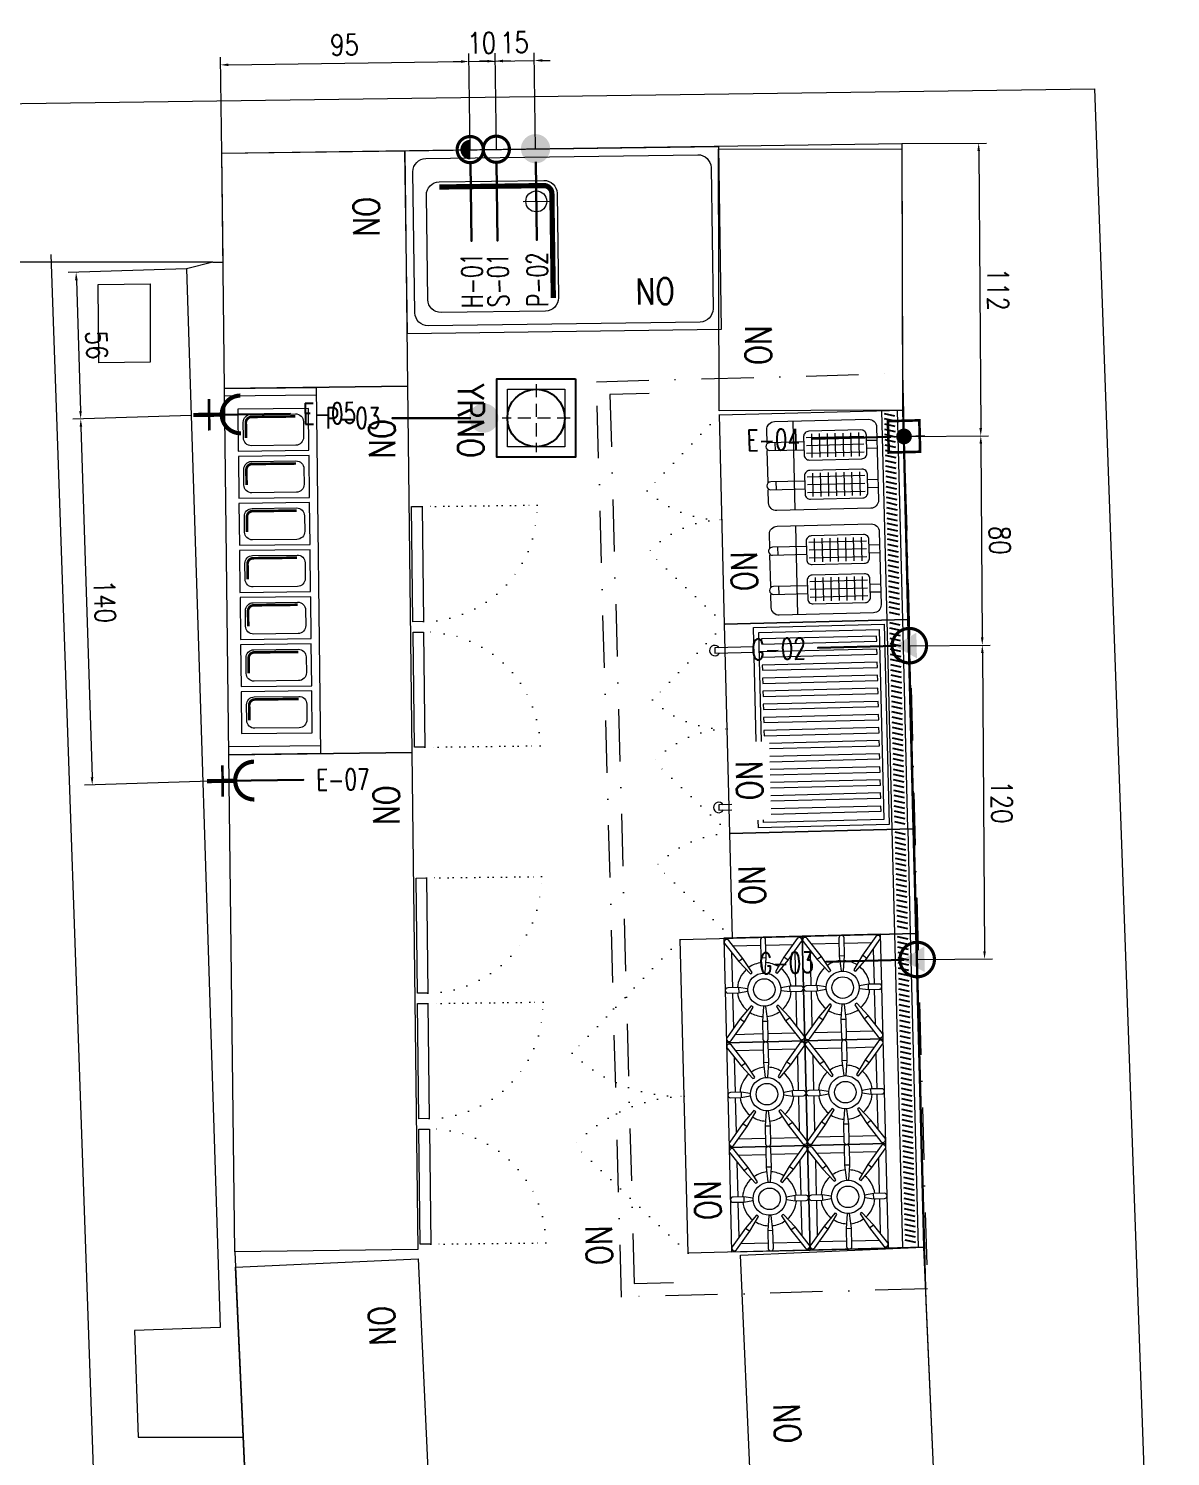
# Model space of a CAD drawing. Extents: x 1233 to 5727, y 618 to 3242.
# Drawn here: x 2547 to 2984, y 2629 to 3174 of the extents above; entities that cross this region are included whole.
import ezdxf
from ezdxf.enums import TextEntityAlignment as Align

# ---------------------------------------------------------------- set-up
doc = ezdxf.new("R2010")
doc.units = 0
doc.header["$LTSCALE"] = 20
for name, pattern in [('DASHDOTX2', [2, 1, -0.5, 0, -0.5]), ('DASHED2', [0.375, 0.25, -0.125]), ('DOT', [0.25, 0, -0.25])]:
    doc.linetypes.add(name, pattern=pattern)
doc.layers.get('0').update_dxf_attribs({"linetype": 'CONTINUOUS', "lineweight": 15})
doc.layers.get('DEFPOINTS').update_dxf_attribs({"linetype": 'CONTINUOUS'})
for name, color, linetype, lineweight in [('-DWG_ANA', 7, 'CONTINUOUS', 0), ('-DWG_DETAY1', 7, 'CONTINUOUS', 0), ('-DWG_DETAY2', 7, 'CONTINUOUS', 0), ('-DWG_DETAY4', 7, 'DOT', 0), ('DVL-C', 7, 'DASHDOTX2', 20), ('NO', 7, 'CONTINUOUS', 0), ('PLAN', 253, 'CONTINUOUS', 15), ('TES', 7, 'CONTINUOUS', 15), ('TES_ELK', 230, 'CONTINUOUS', 25), ('TES_GAZ', 92, 'CONTINUOUS', 25), ('TES_SU', 150, 'CONTINUOUS', 25), ('yerizg-a', 7, 'CONTINUOUS', 25), ('yerizg-b', 7, 'CONTINUOUS', 9)]:
    doc.layers.add(name, color=color, linetype=linetype, lineweight=lineweight)
for name, color, linetype in [('tes-frz', 7, 'CONTINUOUS'), ('tes-yi', 7, 'CONTINUOUS'), ('YRNO', 7, 'CONTINUOUS')]:
    doc.layers.add(name, color=color, linetype=linetype)
doc.styles.add('ROMANS', font='romans.shx', dxfattribs={"width": 0.8})
doc.styles.add('ROMANSTW', font='Romanstw.shx', dxfattribs={"width": 0.8})
doc.styles.add('TESNO', font='romans.shx', dxfattribs={"width": 0.8})
doc.dimstyles.new('ÖLÇÜ-8', dxfattribs={"dimtxt": 8, "dimasz": 3, "dimexe": 3, "dimexo": 0, "dimgap": 3, "dimtad": 1, "dimdec": 0, "dimzin": 0, "dimdsep": 46, "dimtxsty": 'ROMANSTW', "dimsah": 1, "dimcen": 0.09, "dimclrt": 256, "dimadec": 0, "dimazin": 0, "dimtfac": 1, "dimtdec": 0, "dimtix": 1, "dimtmove": 0, "dimatfit": 0, "dimfxl": 1, "dimtolj": 1, "dimtzin": 0, "dimlwd": 9, "dimlwe": 9, "dimarcsym": 0})

# ---------------------------------------------------------------- blocks, each defined once
blk = doc.blocks.new('TCN090', base_point=(10, 0))
at = {"layer": '-DWG_ANA', "color": 0}
blk.add_lwpolyline([(10, 0), (100, 0), (100, -70), (10, -70)], close=True, dxfattribs=at)
at = {"layer": 'NO', "linetype": 'Continuous', "style": 'ROMANS', "width": 0.8}
blk.add_attdef('NO', text='', height=10, dxfattribs=at).set_placement((75, -55), align=Align.MIDDLE)
blk = doc.blocks.new('9-OG')
at = {"layer": '-DWG_DETAY1', "color": 0}
blk.add_lwpolyline([(19.96, 15), (-20, 15), (-20, -15), (19.96, -15)], close=True, dxfattribs=at)
for points in [[(-19.16, 13.11), (-12.14, 7.84), (-6.68, 4.41, 0.245242), (-6.13, 5.15), (-10.94, 9.44), (-17.97, 14.7, 1)], [(-1, 13.95), (-1, 9.82), (-0.46, 6.44, 0.245242), (0.46, 6.44), (1, 9.82), (1, 13.95, 1)], [(17.94, 14.73), (10.92, 9.46), (6.1, 5.18, 0.245242), (6.65, 4.44), (12.11, 7.86), (19.13, 13.13, 1)], [(-18.95, -1), (-12.07, -1), (-6.44, -0.46, 0.245242), (-6.44, 0.46), (-12.07, 1), (-18.95, 1, 1)], [(18.95, 1), (12.07, 1), (6.44, 0.46, 0.245242), (6.44, -0.46), (12.07, -1), (18.95, -1, 1)], [(-17.94, -14.73), (-10.92, -9.46), (-6.1, -5.18, 0.245242), (-6.65, -4.44), (-12.11, -7.86), (-19.13, -13.13, 1)], [(19.16, -13.11), (12.14, -7.84), (6.68, -4.41, 0.245242), (6.13, -5.15), (10.94, -9.44), (17.97, -14.7, 1)], [(1, -13.95), (1, -9.82), (0.46, -6.44, 0.245242), (-0.46, -6.44), (-1, -9.82), (-1, -13.95, 1)]]:
    blk.add_lwpolyline(points, format="xyb", close=True, dxfattribs=at)
for points in [[(1, 13.95), (1, 13.95)], [(-10.94, 9.44), (-12.14, 7.84)], [(1, 9.82), (-1, 9.82)], [(12.11, 7.86), (10.92, 9.46)], [(-18.95, 1), (-18.95, 1)], [(-12.07, 1), (-12.07, -1)], [(12.07, -1), (12.07, 1)], [(18.95, -1), (18.95, -1)], [(-12.11, -7.86), (-10.92, -9.46)], [(-1, -9.82), (1, -9.82)], [(10.94, -9.44), (12.14, -7.84)], [(-1, -13.95), (-1, -13.95)]]:
    blk.add_lwpolyline(points, dxfattribs=at)
blk.add_circle((0, 0), 4.12, dxfattribs=at)
at = {"layer": '-DWG_DETAY2', "color": 0}
for points in [[(-17, 1), (-17, 11.49)], [(-14.36, 12), (-1, 12)], [(1, 12), (14.31, 12)], [(16.96, 11.5), (16.96, 1)], [(-17, -11.53), (-17, -1)], [(16.96, -1), (16.96, -11.46)], [(-1, -12), (-14.31, -12)], [(14.36, -12), (1, -12)]]:
    blk.add_lwpolyline(points, dxfattribs=at)
blk.add_circle((0, 0), 6.32, dxfattribs=at)
for start, end in [(146.8435, 175.3992), (95.539, 139.573), (40.6107, 84.461), (4.6008, 33.3335), (184.6008, 213.3335), (326.8435, 355.3992), (220.6107, 264.461), (275.539, 319.573)]:
    blk.add_arc((0, 0), 10.32, start, end, dxfattribs=at)
blk = doc.blocks.new('9_kG3')
at = {"layer": '-DWG_DETAY1', "color": 0}
for p in [(20, -28.34), (60, -28.34), (100, -28.34), (20, -58.34), (60, -58.34), (100, -58.34)]:
    blk.add_blockref('9-OG', p, dxfattribs=at)
blk = doc.blocks.new('9_sr3')
at = {"layer": '-DWG_DETAY1', "color": 0}
blk.add_lwpolyline([(0, -8), (120, -8)], dxfattribs=at)
at = {"layer": '-DWG_DETAY2', "color": 0}
blk.add_lwpolyline([(0, -2), (120, -2)], dxfattribs=at)
at = {"linetype": 'Continuous'}
for p, q in [((1, -7), (2, -3)), ((3, -7), (4, -3)), ((5, -7), (6, -3)), ((7, -7), (8, -3)), ((9, -7), (10, -3)), ((11, -7), (12, -3)), ((13, -7), (14, -3)), ((15, -7), (16, -3)), ((17, -7), (18, -3)), ((19, -7), (20, -3)), ((21, -7), (22, -3)), ((23, -7), (24, -3)), ((25, -7), (26, -3)), ((27, -7), (28, -3)), ((29, -7), (30, -3)), ((31, -7), (32, -3)), ((33, -7), (34, -3)), ((35, -7), (36, -3)), ((37, -7), (38, -3)), ((39, -7), (40, -3)), ((41, -7), (42, -3)), ((43, -7), (44, -3)), ((45, -7), (46, -3)), ((47, -7), (48, -3)), ((49, -7), (50, -3)), ((51, -7), (52, -3)), ((53, -7), (54, -3)), ((55, -7), (56, -3)), ((57, -7), (58, -3)), ((59, -7), (60, -3)), ((61, -7), (62, -3)), ((63, -7), (64, -3)), ((65, -7), (66, -3)), ((67, -7), (68, -3)), ((69, -7), (70, -3)), ((71, -7), (72, -3)), ((73, -7), (74, -3)), ((75, -7), (76, -3)), ((77, -7), (78, -3)), ((79, -7), (80, -3)), ((81, -7), (82, -3)), ((83, -7), (84, -3)), ((85, -7), (86, -3)), ((87, -7), (88, -3)), ((89, -7), (90, -3)), ((91, -7), (92, -3)), ((93, -7), (94, -3)), ((95, -7), (96, -3)), ((97, -7), (98, -3)), ((99, -7), (100, -3)), ((101, -7), (102, -3)), ((103, -7), (104, -3)), ((105, -7), (106, -3)), ((107, -7), (108, -3)), ((109, -7), (110, -3)), ((111, -7), (112, -3)), ((113, -7), (114, -3)), ((115, -7), (116, -3)), ((117, -7), (118, -3))]:
    blk.add_line(p, q, dxfattribs=at)
blk = doc.blocks.new('9KG30', base_point=(10, 0))
at = {"layer": '-DWG_ANA', "color": 0}
blk.add_lwpolyline([(10, 0), (130, 0), (130, -90), (10, -90)], close=True, dxfattribs=at)
at = {"layer": '-DWG_DETAY4', "color": 0}
for p, q in [((10, -90), (52.43, -132.43)), ((130, -90), (87.57, -132.43))]:
    blk.add_line(p, q, dxfattribs=at)
for centre, start, end in [((10, -90), 315, 0), ((130, -90), 180, 225)]:
    blk.add_arc(centre, 60, start, end, dxfattribs=at)
at = {"linetype": 'Continuous'}
for name in ['9_sr3', '9_kG3']:
    blk.add_blockref(name, (10, 0), dxfattribs=at)
at = {"layer": 'NO', "linetype": 'Continuous', "style": 'ROMANS', "width": 0.8}
blk.add_attdef('NO', text='', height=10, dxfattribs=at).set_placement((110, -82), align=Align.MIDDLE)
blk = doc.blocks.new('7_sr1')
at = {"layer": '-DWG_DETAY1', "color": 0}
blk.add_lwpolyline([(0, -8), (40, -8)], dxfattribs=at)
at = {"layer": '-DWG_DETAY2', "color": 0}
blk.add_lwpolyline([(0, -2), (40, -2)], dxfattribs=at)
at = {"linetype": 'Continuous'}
for p, q in [((1, -7), (2, -3)), ((3, -7), (4, -3)), ((5, -7), (6, -3)), ((7, -7), (8, -3)), ((9, -7), (10, -3)), ((11, -7), (12, -3)), ((13, -7), (14, -3)), ((15, -7), (16, -3)), ((17, -7), (18, -3)), ((19, -7), (20, -3)), ((21, -7), (22, -3)), ((23, -7), (24, -3)), ((25, -7), (26, -3)), ((27, -7), (28, -3)), ((29, -7), (30, -3)), ((31, -7), (32, -3)), ((33, -7), (34, -3)), ((35, -7), (36, -3)), ((37, -7), (38, -3))]:
    blk.add_line(p, q, dxfattribs=at)
blk = doc.blocks.new('7TN10', base_point=(10, 0))
at = {"layer": '-DWG_ANA', "color": 0}
blk.add_lwpolyline([(10, 0), (50, 0), (50, -70), (10, -70)], close=True, dxfattribs=at)
at = {"layer": '-DWG_DETAY4', "color": 0}
blk.add_line((50, -70), (21.72, -98.28), dxfattribs=at)
blk.add_arc((50, -70), 40, 180, 225, dxfattribs=at)
at = {"linetype": 'Continuous'}
blk.add_blockref('7_sr1', (10, 0), dxfattribs=at)
at = {"layer": 'NO', "linetype": 'Continuous', "style": 'ROMANS', "width": 0.8}
blk.add_attdef('NO', text='', height=10, dxfattribs=at).set_placement((30, -62), align=Align.MIDDLE)
blk = doc.blocks.new('7_l2')
at = {"layer": '-DWG_DETAY1', "color": 0}
for points in [[(45.2, -59), (1.5, -59), (1.5, -9), (78.19, -9), (78.19, -59), (75.2, -59)], [(9, -59), (9, -74), (11, -74), (11, -59), (9, -59)], [(9, -59), (9, -74), (11, -74), (11, -59), (9, -59)], [(69, -69), (69, -74), (71, -74), (71, -69)], [(69, -69), (69, -74), (71, -74), (71, -69)]]:
    blk.add_lwpolyline(points, dxfattribs=at)
at = {"layer": '-DWG_DETAY1', "color": 0, "linetype": 'Continuous'}
for points in [[(6, -12), (6, -56), (8, -56), (8, -12)], [(11, -12), (11, -56), (13, -56), (13, -12)], [(16, -12), (16, -56), (18, -56), (18, -12)], [(21, -12), (21, -56), (23, -56), (23, -12)], [(26, -12), (26, -56), (28, -56), (28, -12)], [(31, -12), (31, -56), (33, -56), (33, -12)], [(36, -12), (36, -56), (38, -56), (38, -12)], [(41, -12), (41, -56), (43, -56), (43, -12)]]:
    blk.add_lwpolyline(points, close=True, dxfattribs=at)
for points in [[(48, -54), (48, -12), (46, -12), (46, -54)], [(53, -54), (53, -12), (51, -12), (51, -54)], [(58, -54), (58, -12), (56, -12), (56, -54)], [(63, -54), (63, -12), (61, -12), (61, -54)], [(68, -54), (68, -12), (66, -12), (66, -54)], [(73, -54), (73, -12), (71, -12), (71, -54)]]:
    blk.add_lwpolyline(points, dxfattribs=at)
at = {"layer": '-DWG_DETAY2', "color": 0}
blk.add_lwpolyline([(45.2, -57), (3.5, -57), (3.5, -11), (76.19, -11), (76.19, -57), (75.2, -57)], dxfattribs=at)
for centre in [(10, -74), (10, -74), (70, -74), (70, -74)]:
    blk.add_arc(centre, 2, 120, 60, dxfattribs=at)
blk = doc.blocks.new('7_sr2')
at = {"layer": '-DWG_DETAY1', "color": 0}
blk.add_lwpolyline([(0, -8), (80, -8)], dxfattribs=at)
at = {"layer": '-DWG_DETAY2', "color": 0}
blk.add_lwpolyline([(0, -2), (80, -2)], dxfattribs=at)
at = {"linetype": 'Continuous'}
for p, q in [((1, -7), (2, -3)), ((3, -7), (4, -3)), ((5, -7), (6, -3)), ((7, -7), (8, -3)), ((9, -7), (10, -3)), ((11, -7), (12, -3)), ((13, -7), (14, -3)), ((15, -7), (16, -3)), ((17, -7), (18, -3)), ((19, -7), (20, -3)), ((21, -7), (22, -3)), ((23, -7), (24, -3)), ((25, -7), (26, -3)), ((27, -7), (28, -3)), ((29, -7), (30, -3)), ((31, -7), (32, -3)), ((33, -7), (34, -3)), ((35, -7), (36, -3)), ((37, -7), (38, -3)), ((39, -7), (40, -3)), ((41, -7), (42, -3)), ((43, -7), (44, -3)), ((45, -7), (46, -3)), ((47, -7), (48, -3)), ((49, -7), (50, -3)), ((51, -7), (52, -3)), ((53, -7), (54, -3)), ((55, -7), (56, -3)), ((57, -7), (58, -3)), ((59, -7), (60, -3)), ((61, -7), (62, -3)), ((63, -7), (64, -3)), ((65, -7), (66, -3)), ((67, -7), (68, -3)), ((69, -7), (70, -3)), ((71, -7), (72, -3)), ((73, -7), (74, -3)), ((75, -7), (76, -3)), ((77, -7), (78, -3))]:
    blk.add_line(p, q, dxfattribs=at)
blk = doc.blocks.new('7LG20', base_point=(10, 0))
at = {"layer": '-DWG_ANA', "color": 0}
blk.add_lwpolyline([(10, 0), (90, 0), (90, -70), (10, -70)], close=True, dxfattribs=at)
at = {"layer": '-DWG_DETAY4', "color": 0}
for p, q in [((10, -70), (38.28, -98.28)), ((90, -70), (61.72, -98.28))]:
    blk.add_line(p, q, dxfattribs=at)
for centre, start, end in [((10, -70), 315, 0), ((90, -70), 180, 225)]:
    blk.add_arc(centre, 40, start, end, dxfattribs=at)
at = {"linetype": 'Continuous'}
for name in ['7_sr2', '7_l2']:
    blk.add_blockref(name, (10, 0), dxfattribs=at)
at = {"layer": 'NO', "linetype": 'Continuous', "style": 'ROMANS', "width": 0.8}
blk.add_attdef('NO', text='', height=10, dxfattribs=at).set_placement((70, -62), align=Align.MIDDLE)
blk = doc.blocks.new('7_f2')
at = {"layer": '-DWG_DETAY1', "color": 0}
for points in [[(11.1, -52), (6.1, -52, -0.414214), (3.1, -49), (3.1, -13, -0.414214), (6.1, -10), (34.1, -10, -0.414214), (37.1, -13), (37.1, -49, -0.414214), (34.1, -52), (29.1, -52)], [(51.1, -52), (46.1, -52, -0.414214), (43.1, -49), (43.1, -13, -0.414214), (46.1, -10), (74.1, -10, -0.414214), (77.1, -13), (77.1, -49, -0.414214), (74.1, -52), (69.1, -52)], [(11.1, -38), (11.1, -51, 1), (14.1, -51), (14.1, -38)], [(26.1, -38), (26.1, -51, 1), (29.1, -51), (29.1, -38)], [(51.1, -38), (51.1, -51, 1), (54.1, -51), (54.1, -38)], [(66.1, -38), (66.1, -51, 1), (69.1, -51), (69.1, -38)]]:
    blk.add_lwpolyline(points, format="xyb", dxfattribs=at)
for points in [[(11.1, -14), (11.1, -10)], [(14.1, -14), (14.1, -10)], [(26.1, -14), (26.1, -10)], [(29.1, -14), (29.1, -10)], [(51.1, -14), (51.1, -10)], [(54.1, -14), (54.1, -10)], [(66.1, -14), (66.1, -10)], [(69.1, -14), (69.1, -10)], [(3.1, -42), (37.1, -42)], [(43.1, -42), (77.1, -42)], [(11.1, -49), (14.1, -49)], [(26.1, -49), (29.1, -49)], [(51.1, -49), (54.1, -49)], [(66.1, -49), (69.1, -49)], [(26.1, -52), (14.1, -52)], [(66.1, -52), (54.1, -52)]]:
    blk.add_lwpolyline(points, dxfattribs=at)
for points in [[(7.1, -16), (7.1, -36, 0.414214), (9.1, -38), (16.1, -38, 0.414214), (18.1, -36), (18.1, -16, 0.414214), (16.1, -14), (9.1, -14, 0.414214)], [(22.1, -16), (22.1, -36, 0.414214), (24.1, -38), (31.1, -38, 0.414214), (33.1, -36), (33.1, -16, 0.414214), (31.1, -14), (24.1, -14, 0.414214)], [(47.1, -16), (47.1, -36, 0.414214), (49.1, -38), (56.1, -38, 0.414214), (58.1, -36), (58.1, -16, 0.414214), (56.1, -14), (49.1, -14, 0.414214)], [(62.1, -16), (62.1, -36, 0.414214), (64.1, -38), (71.1, -38, 0.414214), (73.1, -36), (73.1, -16, 0.414214), (71.1, -14), (64.1, -14, 0.414214)]]:
    blk.add_lwpolyline(points, format="xyb", close=True, dxfattribs=at)
at = {"layer": '-DWG_DETAY2', "color": 0}
for points in [[(9.6, -15), (9.6, -37)], [(12.6, -15), (12.6, -37)], [(15.6, -15), (15.6, -37)], [(24.6, -15), (24.6, -37)], [(27.6, -15), (27.6, -37)], [(30.6, -15), (30.6, -37)], [(49.6, -15), (49.6, -37)], [(52.6, -15), (52.6, -37)], [(55.6, -15), (55.6, -37)], [(64.6, -15), (64.6, -37)], [(67.6, -15), (67.6, -37)], [(70.6, -15), (70.6, -37)], [(8.1, -17), (17.1, -17)], [(8.1, -20), (17.1, -20)], [(23.1, -17), (32.1, -17)], [(23.1, -20), (32.1, -20)], [(48.1, -17), (57.1, -17)], [(48.1, -20), (57.1, -20)], [(63.1, -17), (72.1, -17)], [(63.1, -20), (72.1, -20)], [(8.1, -23), (17.1, -23)], [(8.1, -26), (17.1, -26)], [(23.1, -23), (32.1, -23)], [(23.1, -26), (32.1, -26)], [(48.1, -23), (57.1, -23)], [(48.1, -26), (57.1, -26)], [(63.1, -23), (72.1, -23)], [(63.1, -26), (72.1, -26)], [(8.1, -29), (17.1, -29)], [(8.1, -32), (17.1, -32)], [(23.1, -29), (32.1, -29)], [(23.1, -32), (32.1, -32)], [(48.1, -29), (57.1, -29)], [(48.1, -32), (57.1, -32)], [(63.1, -29), (72.1, -29)], [(63.1, -32), (72.1, -32)], [(8.1, -35), (17.1, -35)], [(23.1, -35), (32.1, -35)], [(48.1, -35), (57.1, -35)], [(63.1, -35), (72.1, -35)]]:
    blk.add_lwpolyline(points, dxfattribs=at)
blk = doc.blocks.new('7FE20', base_point=(10, 0))
at = {"layer": '-DWG_ANA', "color": 0}
blk.add_lwpolyline([(10, 0), (90, 0), (90, -70), (10, -70)], close=True, dxfattribs=at)
at = {"layer": '-DWG_DETAY4', "color": 0}
for p, q in [((10, -70), (38.28, -98.28)), ((90, -70), (61.72, -98.28))]:
    blk.add_line(p, q, dxfattribs=at)
for centre, start, end in [((10, -70), 315, 0), ((90, -70), 180, 225)]:
    blk.add_arc(centre, 40, start, end, dxfattribs=at)
at = {"linetype": 'Continuous'}
for name in ['7_sr2', '7_f2']:
    blk.add_blockref(name, (10, 0), dxfattribs=at)
at = {"layer": 'NO', "linetype": 'Continuous', "style": 'ROMANS', "width": 0.8}
blk.add_attdef('NO', text='', height=10, dxfattribs=at).set_placement((70, -62), align=Align.MIDDLE)
blk = doc.blocks.new('TCN100', base_point=(10, 0))
at = {"layer": '-DWG_ANA', "color": 0}
blk.add_lwpolyline([(10, 0), (110, 0), (110, -70), (10, -70)], close=True, dxfattribs=at)
at = {"layer": 'NO', "linetype": 'Continuous', "style": 'ROMANS', "width": 0.8}
blk.add_attdef('NO', text='', height=10, dxfattribs=at).set_placement((85, -55), align=Align.MIDDLE)
blk = doc.blocks.new('E1N120L', base_point=(10, 0))
at = {"layer": '-DWG_ANA', "color": 0}
blk.add_lwpolyline([(10, 0), (130, 0), (130, -70), (10, -70)], close=True, dxfattribs=at)
at = {"layer": '-DWG_DETAY1', "color": 0, "linetype": 'Continuous'}
for points in [[(18, -3), (122, -3, -0.4), (127, -8), (127, -62, -0.4), (122, -67), (18, -67, -0.4), (13, -62), (13, -8, -0.4)], [(23, -12), (63, -12, -0.4), (68, -17), (68, -57, -0.4), (63, -62), (23, -62, -0.4), (18, -57), (18, -17, -0.4)]]:
    blk.add_lwpolyline(points, format="xyb", close=True, dxfattribs=at)
at = {"layer": '-DWG_DETAY1', "color": 0, "linetype": 'Continuous', "const_width": 2}
blk.add_lwpolyline([(23, -14), (63, -14, -0.4), (66, -17), (66, -57)], format="xyb", dxfattribs=at)
at = {"layer": '-DWG_DETAY1', "color": 0, "linetype": 'Continuous'}
for points in [[(60, -15), (60, -25)], [(55, -20), (65, -20)]]:
    blk.add_lwpolyline(points, dxfattribs=at)
blk.add_circle((60, -20), 4, dxfattribs=at)
at = {"layer": 'NO', "linetype": 'Continuous', "style": 'ROMANS', "width": 0.8}
blk.add_attdef('NO', text='', height=10, dxfattribs=at).set_placement((105, -55), align=Align.MIDDLE)
blk = doc.blocks.new('GN14')
at = {"layer": '-DWG_DETAY1', "color": 0}
blk.add_lwpolyline([(0, 0), (0, -27), (16, -27), (16, 0)], close=True, dxfattribs=at)
blk.add_lwpolyline([(14, -5), (14, -22, -0.414214), (11, -25), (5, -25, -0.414214), (2, -22), (2, -5, -0.414214), (5, -2), (11, -2, -0.414214)], format="xyb", close=True, dxfattribs=at)
at = {"layer": '-DWG_DETAY1', "color": 0, "const_width": 1}
blk.add_lwpolyline([(5, -3), (10.8, -3, -0.414214), (13, -5.2), (13, -22)], format="xyb", dxfattribs=at)
blk = doc.blocks.new('s_g14')
at = {"layer": '-DWG_ANA', "color": 0}
blk.add_lwpolyline([(0, 0), (140, 0), (140, -35), (0, -35)], close=True, dxfattribs=at)
at = {"layer": '-DWG_DETAY1', "color": 0}
for points in [[(3, -35), (3, 0)], [(137, -35), (137, 0)]]:
    blk.add_lwpolyline(points, dxfattribs=at)
at = {"layer": '-DWG_ANA', "color": 0}
for p in [(8, -5), (26, -5), (44, -5), (62, -5), (80, -5), (98, -5), (116, -5)]:
    blk.add_blockref('GN14', p, dxfattribs=at)
blk = doc.blocks.new('SGN140', base_point=(10, 0))
at = {"layer": '-DWG_ANA', "color": 0}
blk.add_lwpolyline([(10, 0), (150, 0), (150, -70), (10, -70)], close=True, dxfattribs=at)
at = {"layer": '-DWG_DETAY1', "color": 0}
for points in [[(12, -71), (56, -71), (56, -75), (12, -75)], [(60, -71), (104, -71), (104, -75), (60, -75)]]:
    blk.add_lwpolyline(points, close=True, dxfattribs=at)
at = {"layer": '-DWG_DETAY4', "color": 0}
for points in [[(12, -75), (12, -119)], [(104, -75), (104, -119)]]:
    blk.add_lwpolyline(points, close=True, dxfattribs=at)
for centre, start, end in [((12, -75), 270, 0), ((104, -75), 180, 270)]:
    blk.add_arc(centre, 44, start, end, dxfattribs=at)
at = {"linetype": 'Continuous'}
blk.add_blockref('s_g14', (10, 0), dxfattribs=at)
at = {"layer": 'NO', "linetype": 'Continuous', "style": 'ROMANS', "width": 0.8}
blk.add_attdef('NO', text='', height=10, dxfattribs=at).set_placement((130, -60), align=Align.MIDDLE)
blk = doc.blocks.new('SBN190', base_point=(10, 0))
at = {"layer": '-DWG_ANA', "color": 0}
blk.add_lwpolyline([(10, 0), (200, 0), (200, -70), (10, -70)], close=True, dxfattribs=at)
at = {"layer": '-DWG_DETAY1', "color": 0}
for points in [[(12, -71), (56, -71), (56, -75), (12, -75)], [(60, -71), (104, -71), (104, -75), (60, -75)], [(108, -71), (152, -71), (152, -75), (108, -75)]]:
    blk.add_lwpolyline(points, close=True, dxfattribs=at)
at = {"layer": '-DWG_DETAY4', "color": 0}
for points in [[(12, -75), (12, -119)], [(104, -75), (104, -119)], [(152, -75), (152, -119)]]:
    blk.add_lwpolyline(points, close=True, dxfattribs=at)
for centre, start, end in [((12, -75), 270, 0), ((104, -75), 180, 270), ((152, -75), 180, 270)]:
    blk.add_arc(centre, 44, start, end, dxfattribs=at)
at = {"layer": 'NO', "linetype": 'Continuous', "style": 'ROMANS', "width": 0.8}
blk.add_attdef('NO', text='', height=10, dxfattribs=at).set_placement((180, -60), align=Align.MIDDLE)
blk = doc.blocks.new('TCN220', base_point=(10, 0))
at = {"layer": '-DWG_ANA', "color": 0}
blk.add_lwpolyline([(10, 0), (230, 0), (230, -70), (10, -70)], close=True, dxfattribs=at)
at = {"layer": 'NO', "linetype": 'Continuous', "style": 'ROMANS', "width": 0.8}
blk.add_attdef('NO', text='', height=10, dxfattribs=at).set_placement((205, -55), align=Align.MIDDLE)
blk = doc.blocks.new('DDF353', base_point=(10, 0))
at = {"layer": 'DVL-C', "color": 0}
blk.add_lwpolyline([(10, 0), (360, 0), (360, -117), (10, -117)], close=True, dxfattribs=at)
blk.add_lwpolyline([(15, -97), (15, -112), (355, -112), (355, -97)], dxfattribs=at)
at = {"layer": 'NO', "linetype": 'Continuous', "style": 'ROMANS', "width": 0.8}
blk.add_attdef('NO', text='', height=10, dxfattribs=at).set_placement((340, -125), align=Align.MIDDLE)
blk = doc.blocks.new('Y-SIFON')
at = {"layer": 'yerizg-a', "color": 0, "linetype": 'Continuous'}
blk.add_circle((0, 0), 11, dxfattribs=at)
at = {"layer": 'yerizg-b', "color": 0, "linetype": 'DASHED2'}
for points in [[(0, 13), (0, -13)], [(-13, 0), (13, 0)]]:
    blk.add_lwpolyline(points, dxfattribs=at)
blk = doc.blocks.new('1BS-YK33A')
at = {"layer": 'yerizg-a', "color": 0}
blk.add_lwpolyline([(0, 0), (30, 0), (30, -30), (0, -30)], close=True, dxfattribs=at)
at = {"layer": 'yerizg-b', "color": 0}
blk.add_lwpolyline([(4, -4), (26, -4), (26, -26), (4, -26)], close=True, dxfattribs=at)
at = {"layer": 'PLAN', "color": 0, "linetype": 'Continuous'}
blk.add_blockref('Y-SIFON', (15, -15), dxfattribs=at)
at = {"layer": 'YRNO', "linetype": 'Continuous', "style": 'ROMANS', "width": 0.8}
blk.add_attdef('YRNO', text='', height=10, dxfattribs=at).set_placement((16, -40), align=Align.MIDDLE)
blk = doc.blocks.new('v-p')
at = {"layer": 'TES_SU', "linetype": 'Continuous', "const_width": 5.58}
blk.add_lwpolyline([(-2.79, 0, 1), (2.79, 0, 1)], format="xyb", close=True, dxfattribs=at)
blk = doc.blocks.new('T-1BS-PSU0', base_point=(10, 0))
at = {"layer": 'TES_SU'}
blk.add_lwpolyline([(10, -5), (10, -35)], close=True, dxfattribs=at)
at = {"layer": 'PLAN', "linetype": 'Continuous'}
blk.add_blockref('v-p', (10, 0), dxfattribs=at)
at = {"layer": 'TES_SU', "linetype": 'Continuous', "style": 'TESNO', "width": 0.7}
blk.add_attdef('PNO', text='', height=8, rotation=90, dxfattribs=at).set_placement((10, -50), align=Align.MIDDLE)
blk = doc.blocks.new('v-em')
at = {"layer": 'TES_ELK', "linetype": 'Continuous'}
for points, const_width in [([(0, -8.83), (0, 2)], 1.6), ([(-6, -4), (6, -4)], 1)]:
    blk.add_lwpolyline(points, dxfattribs=dict(at, const_width=const_width))
at = {"layer": 'TES_ELK', "linetype": 'Continuous', "const_width": 1.6}
blk.add_lwpolyline([(-7.22, -16.05), (-7.22, -16.05, -1), (7.22, -16.05)], format="xyb", dxfattribs=at)
blk = doc.blocks.new('T-SBN190', base_point=(10, 0))
at = {"layer": 'TES_ELK'}
blk.add_lwpolyline([(10, -5), (10, -35)], close=True, dxfattribs=at)
at = {"layer": 'PLAN', "linetype": 'Continuous'}
blk.add_blockref('v-em', (10, 0), dxfattribs=at)
at = {"layer": 'TES_ELK', "linetype": 'Continuous', "style": 'TESNO', "width": 0.7}
blk.add_attdef('ENO', text='', height=8, rotation=90, dxfattribs=at).set_placement((10, -50), align=Align.MIDDLE)
blk = doc.blocks.new('T-SGN140', base_point=(10, 0))
at = {"layer": 'TES_ELK'}
blk.add_lwpolyline([(10, -5), (10, -35)], close=True, dxfattribs=at)
at = {"layer": 'PLAN', "linetype": 'Continuous'}
blk.add_blockref('v-em', (10, 0), dxfattribs=at)
at = {"layer": 'TES_ELK', "linetype": 'Continuous', "style": 'TESNO', "width": 0.7}
blk.add_attdef('ENO', text='', height=8, rotation=90, dxfattribs=at).set_placement((10, -50), align=Align.MIDDLE)
blk = doc.blocks.new('v-h')
at = {"layer": 'TES_SU', "linetype": 'Continuous', "const_width": 1.2}
blk.add_lwpolyline([(0, -5, 1), (0, 5, 1)], format="xyb", close=True, dxfattribs=at)
at = {"layer": 'TES_SU', "linetype": 'Continuous', "const_width": 3.744}
for points in [[(0, 1.872, 0.4142136), (-1.872, 0, 1)], [(-1.872, 0, 0.4142136), (0, -1.872, 1)]]:
    blk.add_lwpolyline(points, format="xyb", dxfattribs=at)
blk = doc.blocks.new('v-s')
at = {"layer": 'TES_SU', "linetype": 'Continuous', "const_width": 1.2}
blk.add_lwpolyline([(-5, 0, 1), (5, 0, 1)], format="xyb", close=True, dxfattribs=at)
blk = doc.blocks.new('T-esu45', base_point=(10, 0))
at = {"layer": 'TES_SU'}
for points in [[(5, -5), (5, -35)], [(15, -5), (15, -35)]]:
    blk.add_lwpolyline(points, close=True, dxfattribs=at)
at = {"layer": 'PLAN', "linetype": 'Continuous'}
for name, p in [('v-h', (5, 0)), ('v-s', (15, 0))]:
    blk.add_blockref(name, p, dxfattribs=at)
at = {"layer": 'TES_SU', "linetype": 'Continuous', "style": 'TESNO', "width": 0.7}
for tag, p in [('HNO', (5, -50)), ('SNO', (15, -50))]:
    blk.add_attdef(tag, text='', height=8, rotation=90, dxfattribs=at).set_placement(p, align=Align.MIDDLE)
blk = doc.blocks.new('T-epsu40', base_point=(10, 0))
at = {"layer": 'TES_SU'}
blk.add_lwpolyline([(10, -5), (10, -35)], close=True, dxfattribs=at)
at = {"layer": 'PLAN', "linetype": 'Continuous'}
blk.add_blockref('v-p', (10, 0), dxfattribs=at)
at = {"layer": 'TES_SU', "linetype": 'Continuous', "style": 'TESNO', "width": 0.7}
blk.add_attdef('PNO', text='', height=8, rotation=90, dxfattribs=at).set_placement((10, -50), align=Align.MIDDLE)
blk = doc.blocks.new('v-ek')
at = {"layer": 'TES_ELK', "linetype": 'Continuous', "const_width": 1}
blk.add_lwpolyline([(-6, 6), (6, 6), (6, -6), (-6, -6)], close=True, dxfattribs=at)
at = {"layer": 'TES_ELK', "linetype": 'Continuous', "const_width": 0.5}
for points in [[(0, 8), (0, -8)], [(-8, 0), (8, 0)]]:
    blk.add_lwpolyline(points, dxfattribs=at)
at = {"layer": 'TES_ELK', "linetype": 'Continuous', "const_width": 3}
blk.add_lwpolyline([(-1.5, 0, 1), (1.5, 0, 1)], format="xyb", close=True, dxfattribs=at)
blk = doc.blocks.new('T-7FE20', base_point=(10, 0))
at = {"layer": 'TES_ELK'}
blk.add_lwpolyline([(20, -5), (20, -35)], close=True, dxfattribs=at)
at = {"layer": 'PLAN', "linetype": 'Continuous'}
blk.add_blockref('v-ek', (20, 0), dxfattribs=at)
at = {"layer": 'TES_ELK', "linetype": 'Continuous', "style": 'TESNO', "width": 0.7}
blk.add_attdef('ENO', text='', height=8, rotation=90, dxfattribs=at).set_placement((20, -50), align=Align.MIDDLE)
blk = doc.blocks.new('v-g')
at = {"layer": 'TES_GAZ', "linetype": 'Continuous'}
blk.add_lwpolyline([(-6.6, 0, 1.2, 1.2, 1), (6.6, 0, 1.2, 1.2, 1)], format="xyseb", close=True, dxfattribs=at)
blk.add_solid([(-4.89888, 2.79936), (4.89888, 2.79936), (0, -5.59872)], dxfattribs=at)
blk = doc.blocks.new('T-7LG20', base_point=(10, 0))
at = {"layer": 'TES_GAZ'}
blk.add_lwpolyline([(20, -5), (20, -35)], close=True, dxfattribs=at)
at = {"layer": 'PLAN', "linetype": 'Continuous'}
blk.add_blockref('v-g', (20, 0), dxfattribs=at)
at = {"layer": 'TES_GAZ', "linetype": 'Continuous', "style": 'TESNO', "width": 0.7}
blk.add_attdef('GNO', text='', height=8, rotation=90, dxfattribs=at).set_placement((20, -50), align=Align.MIDDLE)
blk = doc.blocks.new('T-9KG30', base_point=(10, 0))
at = {"layer": 'TES_GAZ'}
blk.add_lwpolyline([(20, -5), (20, -35)], close=True, dxfattribs=at)
at = {"layer": 'PLAN', "linetype": 'Continuous'}
blk.add_blockref('v-g', (20, 0), dxfattribs=at)
at = {"layer": 'TES_GAZ', "linetype": 'Continuous', "style": 'TESNO', "width": 0.7}
blk.add_attdef('GNO', text='', height=8, rotation=90, dxfattribs=at).set_placement((20, -50), align=Align.MIDDLE)
blk = doc.blocks.new('*D148')
at = {"layer": 'DEFPOINTS', "color": 0, "linetype": 'Continuous', "transparency": 16777216}
for p in [(2715.48, 3161.76), (2715.95, 3128.07), (2620.96, 3126.76)]:
    blk.add_point(p, dxfattribs=at)
at = {"layer": 'TES', "color": 0, "linetype": 'Continuous', "lineweight": 9, "transparency": 16777216}
for p, q in [((2620.96, 3126.76), (2620.45, 3163.45)), ((2623.49, 3160.49), (2712.48, 3161.72)), ((2715.95, 3128.07), (2715.44, 3164.76))]:
    blk.add_line(p, q, dxfattribs=at)
at = {"layer": 'TES', "color": 0, "linetype": 'Continuous', "transparency": 16777216}
for points in [[(2623.48, 3160.99), (2623.5, 3159.99), (2620.49, 3160.45)], [(2712.47, 3162.22), (2712.49, 3161.22), (2715.48, 3161.76)]]:
    blk.add_solid(points, dxfattribs=at)
at = {"layer": 'TES', "linetype": 'Continuous', "transparency": 16777216, "insert": (2667.89, 3168.11), "char_height": 8, "attachment_point": 5, "rotation": 0.791, "style": 'ROMANSTW'}
blk.add_mtext('\\A1;95', dxfattribs=at)
blk = doc.blocks.new('*D149')
at = {"layer": 'DEFPOINTS', "color": 0, "linetype": 'Continuous', "transparency": 16777216}
for p in [(2725.48, 3161.9), (2715.95, 3128.07), (2725.95, 3128.21)]:
    blk.add_point(p, dxfattribs=at)
at = {"layer": 'TES', "color": 0, "linetype": 'Continuous', "lineweight": 9, "transparency": 16777216}
for p, q in [((2712.48, 3161.72), (2709.48, 3161.68)), ((2715.95, 3128.07), (2715.44, 3164.76)), ((2715.48, 3161.76), (2725.48, 3161.9)), ((2725.95, 3128.21), (2725.44, 3164.9)), ((2728.48, 3161.94), (2731.48, 3161.99))]:
    blk.add_line(p, q, dxfattribs=at)
at = {"layer": 'TES', "color": 0, "linetype": 'Continuous', "transparency": 16777216}
for points in [[(2712.47, 3162.22), (2712.49, 3161.22), (2715.48, 3161.76)], [(2728.47, 3162.44), (2728.49, 3161.44), (2725.48, 3161.9)]]:
    blk.add_solid(points, dxfattribs=at)
at = {"layer": 'TES', "linetype": 'Continuous', "transparency": 16777216, "insert": (2720.38, 3168.83), "char_height": 8, "attachment_point": 5, "rotation": 0.791, "style": 'ROMANSTW'}
blk.add_mtext('\\A1;10', dxfattribs=at)
blk = doc.blocks.new('*D150')
at = {"layer": 'DEFPOINTS', "color": 0, "linetype": 'Continuous', "transparency": 16777216}
for p in [(2740.48, 3162.11), (2725.95, 3128.21), (2740.94, 3128.41)]:
    blk.add_point(p, dxfattribs=at)
at = {"layer": 'TES', "color": 0, "linetype": 'Continuous', "lineweight": 9, "transparency": 16777216}
for p, q in [((2722.48, 3161.86), (2719.48, 3161.82)), ((2725.95, 3128.21), (2725.44, 3164.9)), ((2725.48, 3161.9), (2740.48, 3162.11)), ((2740.94, 3128.41), (2740.44, 3165.11)), ((2743.48, 3162.15), (2746.48, 3162.19))]:
    blk.add_line(p, q, dxfattribs=at)
at = {"layer": 'TES', "color": 0, "linetype": 'Continuous', "transparency": 16777216}
for points in [[(2722.47, 3162.36), (2722.49, 3161.36), (2725.48, 3161.9)], [(2743.47, 3162.65), (2743.49, 3161.65), (2740.48, 3162.11)]]:
    blk.add_solid(points, dxfattribs=at)
at = {"layer": 'TES', "linetype": 'Continuous', "transparency": 16777216, "insert": (2732.88, 3169.01), "char_height": 8, "attachment_point": 5, "rotation": 0.791, "style": 'ROMANSTW'}
blk.add_mtext('\\A1;15', dxfattribs=at)
blk = doc.blocks.new('*D151')
at = {"layer": 'DEFPOINTS', "color": 0, "linetype": 'Continuous', "transparency": 16777216}
for p in [(2881.01, 3130.35), (2881.82, 3018.43), (2911.16, 3018.65)]:
    blk.add_point(p, dxfattribs=at)
at = {"layer": 'TES', "color": 0, "linetype": 'Continuous', "lineweight": 9, "transparency": 16777216}
for p, q in [((2881.01, 3130.35), (2913.34, 3130.58)), ((2910.36, 3127.56), (2911.14, 3021.65)), ((2881.82, 3018.43), (2914.16, 3018.67))]:
    blk.add_line(p, q, dxfattribs=at)
at = {"layer": 'TES', "color": 0, "linetype": 'Continuous', "transparency": 16777216}
for points in [[(2910.86, 3127.57), (2909.86, 3127.56), (2910.34, 3130.56)], [(2911.64, 3021.65), (2910.64, 3021.64), (2911.16, 3018.65)]]:
    blk.add_solid(points, dxfattribs=at)
at = {"layer": 'TES', "linetype": 'Continuous', "transparency": 16777216, "insert": (2917.75, 3074.66), "char_height": 8, "attachment_point": 5, "rotation": 270.4194, "style": 'ROMANSTW'}
blk.add_mtext('\\A1;112', dxfattribs=at)
blk = doc.blocks.new('*D152')
at = {"layer": 'DEFPOINTS', "color": 0, "linetype": 'Continuous', "transparency": 16777216}
for p in [(2881.82, 3018.43), (2883.84, 2938.46), (2911.74, 2938.66)]:
    blk.add_point(p, dxfattribs=at)
at = {"layer": 'TES', "color": 0, "linetype": 'Continuous', "lineweight": 9, "transparency": 16777216}
for p, q in [((2881.82, 3018.43), (2914.16, 3018.67)), ((2911.18, 3015.65), (2911.72, 2941.66)), ((2883.84, 2938.46), (2914.74, 2938.68))]:
    blk.add_line(p, q, dxfattribs=at)
at = {"layer": 'TES', "color": 0, "linetype": 'Continuous', "transparency": 16777216}
for points in [[(2911.68, 3015.65), (2910.68, 3015.64), (2911.16, 3018.65)], [(2912.22, 2941.67), (2911.22, 2941.66), (2911.74, 2938.66)]]:
    blk.add_solid(points, dxfattribs=at)
at = {"layer": 'TES', "linetype": 'Continuous', "transparency": 16777216, "insert": (2918.45, 2978.71), "char_height": 8, "attachment_point": 5, "rotation": 270.4194, "style": 'ROMANSTW'}
blk.add_mtext('\\A1;80', dxfattribs=at)
blk = doc.blocks.new('*D153')
at = {"layer": 'DEFPOINTS', "color": 0, "linetype": 'Continuous', "transparency": 16777216}
for p in [(2883.84, 2938.46), (2886.86, 2818.5), (2912.62, 2818.68)]:
    blk.add_point(p, dxfattribs=at)
at = {"layer": 'TES', "color": 0, "linetype": 'Continuous', "lineweight": 9, "transparency": 16777216}
for p, q in [((2883.84, 2938.46), (2914.74, 2938.68)), ((2911.77, 2935.66), (2912.6, 2821.68)), ((2886.86, 2818.5), (2915.62, 2818.71))]:
    blk.add_line(p, q, dxfattribs=at)
at = {"layer": 'TES', "color": 0, "linetype": 'Continuous', "transparency": 16777216}
for points in [[(2912.27, 2935.67), (2911.27, 2935.66), (2911.74, 2938.66)], [(2913.1, 2821.69), (2912.1, 2821.68), (2912.62, 2818.68)]]:
    blk.add_solid(points, dxfattribs=at)
at = {"layer": 'TES', "linetype": 'Continuous', "transparency": 16777216, "insert": (2919.18, 2878.72), "char_height": 8, "attachment_point": 5, "rotation": 270.4194, "style": 'ROMANSTW'}
blk.add_mtext('\\A1;120', dxfattribs=at)
blk = doc.blocks.new('*D158')
at = {"layer": 'DEFPOINTS', "color": 0, "linetype": 'Continuous', "transparency": 16777216}
for p in [(2607.54, 3082.48), (2567.04, 3025.13), (2609.31, 3026.47)]:
    blk.add_point(p, dxfattribs=at)
at = {"layer": 'TES', "color": 0, "linetype": 'Continuous', "lineweight": 9, "transparency": 16777216}
for p, q in [((2607.54, 3082.48), (2562.27, 3081.05)), ((2565.37, 3078.14), (2566.95, 3028.13)), ((2609.31, 3026.47), (2564.04, 3025.04))]:
    blk.add_line(p, q, dxfattribs=at)
at = {"layer": 'TES', "color": 0, "linetype": 'Continuous', "transparency": 16777216}
for points in [[(2565.87, 3078.16), (2564.87, 3078.13), (2565.27, 3081.14)], [(2567.45, 3028.15), (2566.45, 3028.11), (2567.04, 3025.13)]]:
    blk.add_solid(points, dxfattribs=at)
at = {"layer": 'TES', "linetype": 'Continuous', "transparency": 16777216, "insert": (2573.15, 3053.36), "char_height": 8, "attachment_point": 5, "rotation": 271.8072, "style": 'ROMANSTW'}
blk.add_mtext('\\A1;56', dxfattribs=at)
blk = doc.blocks.new('*D159')
at = {"layer": 'DEFPOINTS', "color": 0, "linetype": 'Continuous', "transparency": 16777216}
for p in [(2609.31, 3026.47), (2571.46, 2885.19), (2620.69, 2886.75)]:
    blk.add_point(p, dxfattribs=at)
at = {"layer": 'TES', "color": 0, "linetype": 'Continuous', "lineweight": 9, "transparency": 16777216}
for p, q in [((2609.31, 3026.47), (2564.04, 3025.04)), ((2567.13, 3022.13), (2571.36, 2888.19)), ((2620.69, 2886.75), (2568.46, 2885.1))]:
    blk.add_line(p, q, dxfattribs=at)
at = {"layer": 'TES', "color": 0, "linetype": 'Continuous', "transparency": 16777216}
for points in [[(2567.63, 3022.15), (2566.63, 3022.12), (2567.04, 3025.13)], [(2571.86, 2888.21), (2570.86, 2888.18), (2571.46, 2885.19)]]:
    blk.add_solid(points, dxfattribs=at)
at = {"layer": 'TES', "linetype": 'Continuous', "transparency": 16777216, "insert": (2576.24, 2955.38), "char_height": 8, "attachment_point": 5, "rotation": 271.8072, "style": 'ROMANSTW'}
blk.add_mtext('\\A1;140', dxfattribs=at)

msp = doc.modelspace()

# ---------------------------------------------------------------- linework, layer by layer
at = {"color": 30}
for p, q in [((1233.04, 3127.6), (2954.6, 3151.36)), ((2954.6, 3151.36), (2983.68, 2339.74)), ((2620.96, 3126.76), (2881.01, 3130.35)), ((2881.01, 3130.35), (2881.22, 3042.52)), ((2621.45, 3085.16), (2620.96, 3126.77)), ((2617.56, 3085.1), (2527.88, 3085.1)), ((2555.57, 3088.01), (2576.88, 2479.02)), ((2617.56, 3085.1), (2607.54, 3082.48)), ((2617.56, 3085.1), (2617.56, 3085.1)), ((2607.54, 3082.48), (2620.31, 2677.86)), ((2573.65, 3076.54), (2593.61, 3076.82)), ((2574.03, 3046.55), (2573.65, 3076.54)), ((2593.61, 3076.82), (2593.61, 3046.81)), ((2593.61, 3046.81), (2574.03, 3046.55)), ((2881.22, 3042.52), (2890.14, 2687.83)), ((2890.14, 2687.83), (2893.2, 2618.61)), ((2620.31, 2677.86), (2587.55, 2676.76)), ((2587.55, 2676.76), (2588.98, 2635.88)), ((2588.98, 2635.88), (2629.13, 2635.88))]:
    msp.add_line(p, q, dxfattribs=at)
at = {"linetype": 'Continuous'}
msp.add_line((2617.56, 3085.1), (2621.45, 3085.1), dxfattribs=at)
at = {"color": 30, "linetype": 'Continuous'}
msp.add_line((2625.91, 2706.8), (2636.26, 2478.88), dxfattribs=at)

# ---------------------------------------------------------------- block references
at = {"layer": 'PLAN', "linetype": 'Continuous'}
for name, p, rotation, values in [('T-esu45', (2720.95, 3128.14), 0.7907326416800229, {'HNO': 'H-01', 'SNO': 'S-01'}), ('T-epsu40', (2740.94, 3128.41), 0.7907326416800229, {'PNO': 'P-02'}), ('T-1BS-PSU0', (2721.16, 3025.46), 270, {'PNO': 'P-03'}), ('T-7FE20', (2881.57, 3028.43), 271.4414350639145, {'ENO': 'E-04'}), ('T-7LG20', (2883.59, 2948.46), 271.441435063915, {'GNO': 'G-02'}), ('T-9KG30', (2886.6, 2828.49), 271.4414350639145, {'GNO': 'G-03'})]:
    msp.add_blockref(name, p, dxfattribs=dict(at, rotation=rotation)).add_auto_attribs(values)
ref = msp.add_blockref('T-SGN140', (2612.14, 3026.66), dxfattribs=dict(at, rotation=90.67598918700916))
ref.add_attrib('ENO', 'E-05', dxfattribs={"layer": 'TES_ELK', "linetype": 'Continuous', "height": 8, "rotation": 360.676, "style": 'TESNO', "width": 0.7}).set_placement((2662.13, 3027.25), align=Align.MIDDLE)
ref = msp.add_blockref('T-SBN190', (2617.28, 2886.71), dxfattribs=dict(at, rotation=90.67598918700978))
ref.add_attrib('ENO', 'E-07', dxfattribs={"layer": 'TES_ELK', "linetype": 'Continuous', "height": 8, "rotation": 360.676, "style": 'TESNO', "width": 0.7}).set_placement((2667.27, 2887.3), align=Align.MIDDLE)
at = {"layer": 'tes-frz', "linetype": 'Continuous'}
for name, p, rotation in [('TCN090', (2622.02, 3036.77), 90.67598918700945), ('E1N120L', (2690.95, 3127.59), 0.7907326416800224), ('TCN100', (2880.94, 3128.42), 270.1390904419466), ('DDF353', (2881.22, 3042.52), 271.5564501575677), ('SGN140', (2623.67, 2896.78), 90.67598918700916), ('7FE20', (2881.18, 3028.42), 271.4414350639145), ('7LG20', (2883.19, 2948.45), 271.441435063915), ('SBN190', (2625.91, 2706.8), 90.67598918700978), ('7TN10', (2885.21, 2868.47), 271.4414350639126), ('9KG30', (2886.21, 2828.48), 271.4414350639146), ('TCN090', (2889.23, 2708.52), 272.5265963675607), ('TCN220', (2636.16, 2481.2), 92.60098852751929)]:
    msp.add_blockref(name, p, dxfattribs=dict(at, rotation=rotation)).add_auto_attribs({'NO': 'NO'})
at = {"layer": 'tes-yi', "linetype": 'Continuous', "rotation": 270}
msp.add_blockref('1BS-YK33A', (2756.16, 3040.46), dxfattribs=at).add_auto_attribs({'YRNO': 'YRNO'})

# ---------------------------------------------------------------- dimensions: what is measured, and where the dimension line sits
at = {"layer": 'TES', "linetype": 'Continuous'}
for p1, p2, distance, picture, middle in [((2620.96, 3126.76), (2715.95, 3128.07), 33.7, '*D148', (2667.89, 3168.11)), ((2881.01, 3130.35), (2881.82, 3018.43), 29.33, '*D151', (2917.75, 3074.66)), ((2607.54, 3082.48), (2609.31, 3026.47), -42.29, '*D158', (2573.15, 3053.36))]:
    dim = msp.add_aligned_dim(p1=p1, p2=p2, distance=distance, dimstyle='ÖLÇÜ-8', dxfattribs=at)
    dim.commit()
    dim.dimension.update_dxf_attribs({"geometry": picture, "text_midpoint": middle})
for base, p1, p2, angle, picture, middle in [((2725.48, 3161.9), (2715.95, 3128.07), (2725.95, 3128.21), 180.791, '*D149', (2720.38, 3168.83)), ((2740.48, 3162.11), (2725.95, 3128.21), (2740.94, 3128.41), 180.791, '*D150', (2732.88, 3169.01)), ((2571.46, 2885.19), (2609.31, 3026.47), (2620.69, 2886.75), 91.8072, '*D159', (2576.24, 2955.38)), ((2911.74, 2938.66), (2881.82, 3018.43), (2883.84, 2938.46), 90.4194, '*D152', (2918.45, 2978.71)), ((2912.62, 2818.68), (2883.84, 2938.46), (2886.86, 2818.5), 90.4194, '*D153', (2919.18, 2878.72))]:
    dim = msp.add_linear_dim(base=base, p1=p1, p2=p2, angle=angle, dimstyle='ÖLÇÜ-8', override={"dimtmove": 1}, dxfattribs=at)
    dim.commit()
    dim.dimension.update_dxf_attribs({"geometry": picture, "text_midpoint": middle})

doc.saveas('drawing.dxf')
